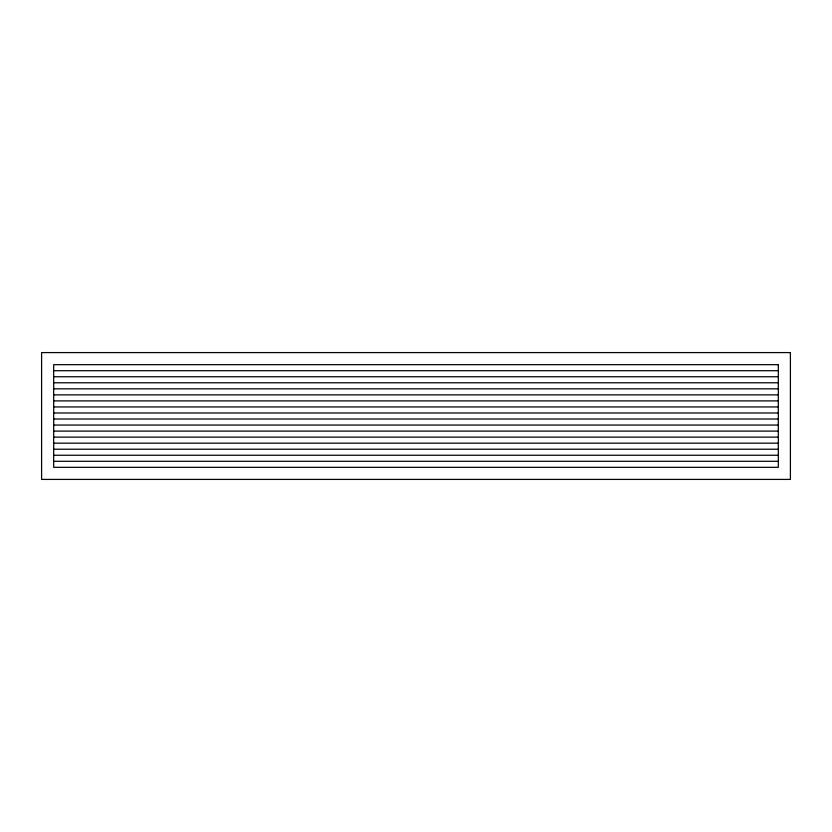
<?xml version="1.0" encoding="UTF-8"?>
<svg xmlns="http://www.w3.org/2000/svg" width="832" height="832" viewBox="0 0 832 832"><rect width="100%" height="100%" fill="white"/><g stroke="black" fill="none" stroke-linecap="round" stroke-linejoin="round"><path stroke-width="1.25" d="M53.674 370.708L778.326 370.708M53.674 376.75L778.326 376.75M53.674 382.782L778.326 382.782M53.674 388.825L778.326 388.825M53.674 394.867L778.326 394.867M53.674 400.899L778.326 400.899M53.674 406.942L778.326 406.942M53.674 412.984L778.326 412.984M53.674 419.016L778.326 419.016M53.674 425.058L778.326 425.058M53.674 431.101L778.326 431.101M53.674 437.133L778.326 437.133M53.674 443.175L778.326 443.175M53.674 449.218L778.326 449.218M53.674 455.25L778.326 455.25M53.674 461.292L778.326 461.292M790.4 352.591L41.6 352.591L41.6 479.409L790.4 479.409L790.4 352.591M778.326 364.676L53.674 364.676L53.674 467.324L778.326 467.324L778.326 364.676"/></g></svg>
